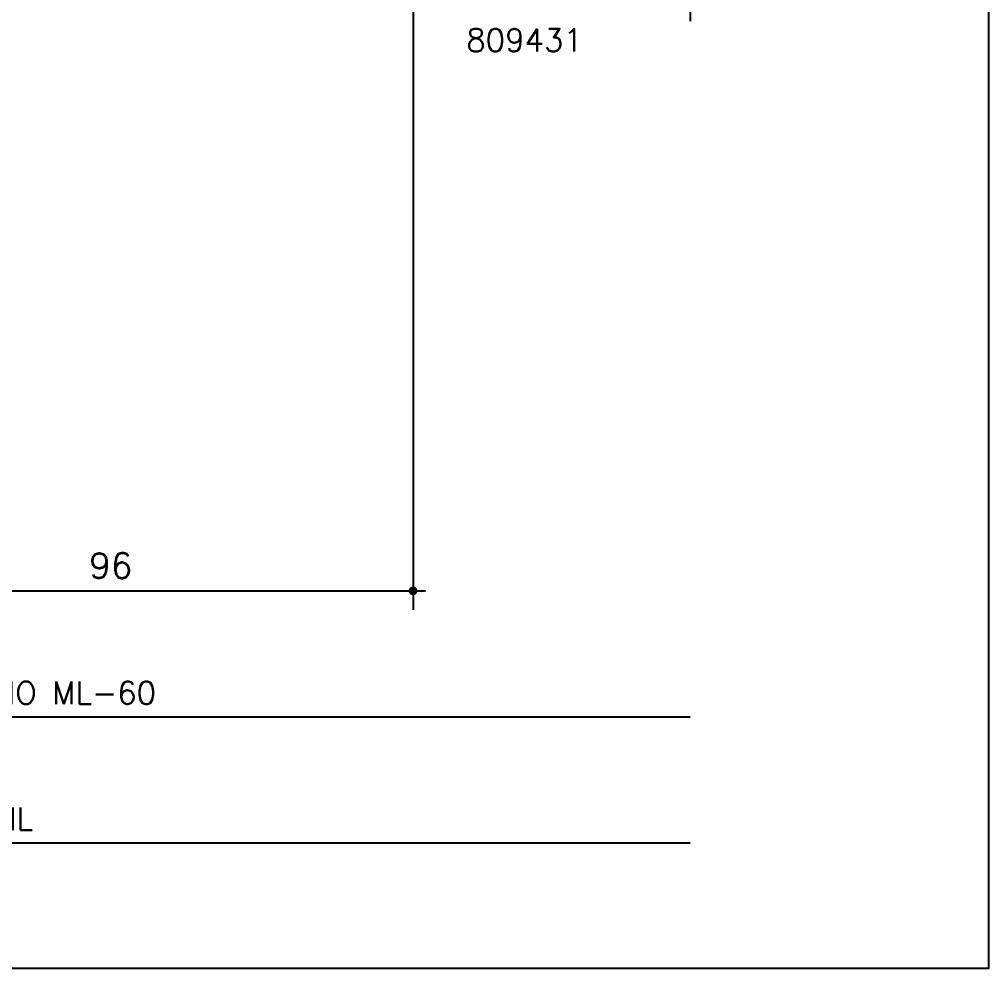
# Model space of a CAD drawing. Extents: x 0 to 1130, y -960 to 577.
# Drawn here: x 363 to 440, y -320 to -244.6 of the extents above; entities that cross this region are included whole.
import ezdxf

# ---------------------------------------------------------------- set-up
doc = ezdxf.new("R2010")
doc.units = 0
doc.header["$LTSCALE"] = 7.5
doc.header["$MEASUREMENT"] = 0
doc.linetypes.add('CENTER', pattern=[2, 1.25, -0.25, 0.25, -0.25])
doc.layers.get('0').update_dxf_attribs({"linetype": 'CONTINUOUS'})
doc.layers.get('DEFPOINTS').update_dxf_attribs({"linetype": 'CONTINUOUS'})
for name, color, linetype in [('ASSI', 1, 'CENTER'), ('MARCHIO', 7, 'CONTINUOUS'), ('QUOTE', 254, 'CONTINUOUS'), ('TESTO', 2, 'CONTINUOUS')]:
    doc.layers.add(name, color=color, linetype=linetype)
doc.styles.get("Standard").update_dxf_attribs({"font": 'romans.shx'})
doc.dimstyles.new('SCALA_1-2$0', dxfattribs={"dimtxt": 2, "dimasz": 1, "dimexe": 1.5, "dimexo": 1.5, "dimgap": 1, "dimtad": 3, "dimlfac": 2, "dimdsep": 46, "dimtxsty": 'Standard', "dimblk1": 'PUNTO', "dimblk2": 'PUNTO', "dimsah": 1, "dimcen": 0, "dimclrt": 2, "dimaunit": 1, "dimadec": 0, "dimazin": 0, "dimtfac": 0.7, "dimtmove": 0, "dimatfit": 3, "dimldrblk": 'PUNTO', "dimfxl": 1, "dimtolj": 2, "dimarcsym": 0})

# ---------------------------------------------------------------- blocks, each defined once
blk = doc.blocks.new('PUNTO')
blk.add_line((-1, 0), (1, 0))
at = {"const_width": 0.35}
blk.add_lwpolyline([(-0.1750000000000114, 0, 1), (0.1750000000000114, 0, 1)], format="xyb", close=True, dxfattribs=at)
blk = doc.blocks.new('*D75')
at = {"layer": 'DEFPOINTS', "color": 0, "transparency": 16777216}
for p in [(416.2995956576717, -244.750000296804), (313.2974432438364, -279.0000002968043), (416.2995956576717, -299.9999999999999)]:
    blk.add_point(p, dxfattribs=at)
at = {"layer": 'QUOTE', "color": 0, "lineweight": -2, "transparency": 16777216}
for p, q in [((313.2974432438364, -280.5000002968043), (313.2974432438364, -301.4999999999999)), ((314.2974432438364, -299.9999999999999), (416.2995956576717, -299.9999999999999))]:
    blk.add_line(p, q, dxfattribs=at)
at = {"layer": 'QUOTE', "color": 0, "lineweight": -2, "transparency": 16777216, "rotation": 180}
blk.add_blockref('PUNTO', (313.2974432438364, -299.9999999999999), dxfattribs=at)
at = {"layer": 'QUOTE', "color": 2, "transparency": 16777216, "insert": (365.298519450754, -298.0999999999999), "char_height": 1.8, "attachment_point": 5}
blk.add_mtext('\\A2;TELAIO ML-60', dxfattribs=at)
blk = doc.blocks.new('_None')
blk = doc.blocks.new('*D76')
at = {"layer": 'DEFPOINTS', "color": 0, "transparency": 16777216}
for p in [(416.2995956576717, -244.750000296804), (307.7974330725676, -309.0042601360644), (416.2995956576717, -309.9999999999999)]:
    blk.add_point(p, dxfattribs=at)
at = {"layer": 'QUOTE', "color": 0, "lineweight": -2, "transparency": 16777216}
for p, q in [((308.7974330725676, -309.9999999999999), (416.2995956576717, -309.9999999999999)), ((307.7974330725676, -310.5042601360644), (307.7974330725676, -311.4999999999999))]:
    blk.add_line(p, q, dxfattribs=at)
at = {"layer": 'QUOTE', "color": 0, "lineweight": -2, "transparency": 16777216, "rotation": 180}
blk.add_blockref('PUNTO', (307.7974330725676, -309.9999999999999), dxfattribs=at)
at = {"layer": 'QUOTE', "color": 2, "transparency": 16777216, "insert": (362.5485143651197, -308.0999999999999), "char_height": 1.8, "attachment_point": 5}
blk.add_mtext('\\A2;ML', dxfattribs=at)
blk = doc.blocks.new('*D96')
at = {"layer": 'DEFPOINTS', "color": 0, "transparency": 16777216}
for p in [(346.2974432438357, -242.0001291662113), (394.2974294063495, -242.1001291662113), (394.2974294063495, -289.9999999233805)]:
    blk.add_point(p, dxfattribs=at)
at = {"layer": 'QUOTE', "color": 0, "lineweight": -2, "transparency": 16777216}
for p, q in [((346.2974432438357, -243.5001291662113), (346.2974432438357, -291.4999999233805)), ((394.2974294063495, -243.6001291662113), (394.2974294063495, -291.4999999233805)), ((347.2974432438357, -289.9999999233805), (393.2974294063495, -289.9999999233805))]:
    blk.add_line(p, q, dxfattribs=at)
at = {"layer": 'QUOTE', "color": 0, "lineweight": -2, "transparency": 16777216, "rotation": 180}
blk.add_blockref('PUNTO', (346.2974432438357, -289.9999999233805), dxfattribs=at)
at = {"layer": 'QUOTE', "color": 0, "lineweight": -2, "transparency": 16777216}
blk.add_blockref('PUNTO', (394.2974294063495, -289.9999999233805), dxfattribs=at)
at = {"layer": 'QUOTE', "color": 2, "transparency": 16777216, "insert": (370.2974363250926, -287.9999999233805), "char_height": 2, "attachment_point": 5}
blk.add_mtext('\\A2;96', dxfattribs=at)

msp = doc.modelspace()

# ---------------------------------------------------------------- linework, layer by layer
at = {"layer": 'ASSI'}
msp.add_line((416.2995956576715, -206.5000002968037), (416.2995956576717, -244.750000296804), dxfattribs=at)
at = {"layer": 'MARCHIO'}
msp.add_lwpolyline([(230, -320), (230, -23), (440, -23), (440, -320)], close=True, dxfattribs=at)

# ---------------------------------------------------------------- texts
at = {"layer": 'TESTO'}
msp.add_text('809431', height=1.8, dxfattribs=at).set_placement((398.5232178769454, -247.1654101212181))

# ---------------------------------------------------------------- dimensions: what is measured, and where the dimension line sits
at = {"layer": 'QUOTE'}
dim = msp.add_linear_dim(base=(394.2974294063495, -289.9999999233805), p1=(346.2974432438357, -242.0001291662113), p2=(394.2974294063495, -242.1001291662113), dimstyle='SCALA_1-2$0', dxfattribs=at)
dim.commit()
dim.dimension.update_dxf_attribs({"geometry": '*D96', "text_midpoint": (370.2974363250926, -287.9999999233805)})
for base, p1, text, picture, middle in [((416.2995956576717, -309.9999999999999), (307.7974330725676, -309.0042601360644), 'ML', '*D76', (362.5485143651197, -308.0999999999999)), ((416.2995956576717, -299.9999999999999), (313.2974432438364, -279.0000002968043), 'TELAIO ML-60', '*D75', (365.298519450754, -298.0999999999999))]:
    dim = msp.add_linear_dim(base=base, p1=p1, p2=(416.2995956576717, -244.750000296804), text=text, dimstyle='SCALA_1-2$0', override={"dimtxt": 1.8, "dimblk2": 'None', "dimse2": 1}, dxfattribs=at)
    dim.commit()
    dim.dimension.update_dxf_attribs({"geometry": picture, "text_midpoint": middle})

doc.saveas('drawing.dxf')
